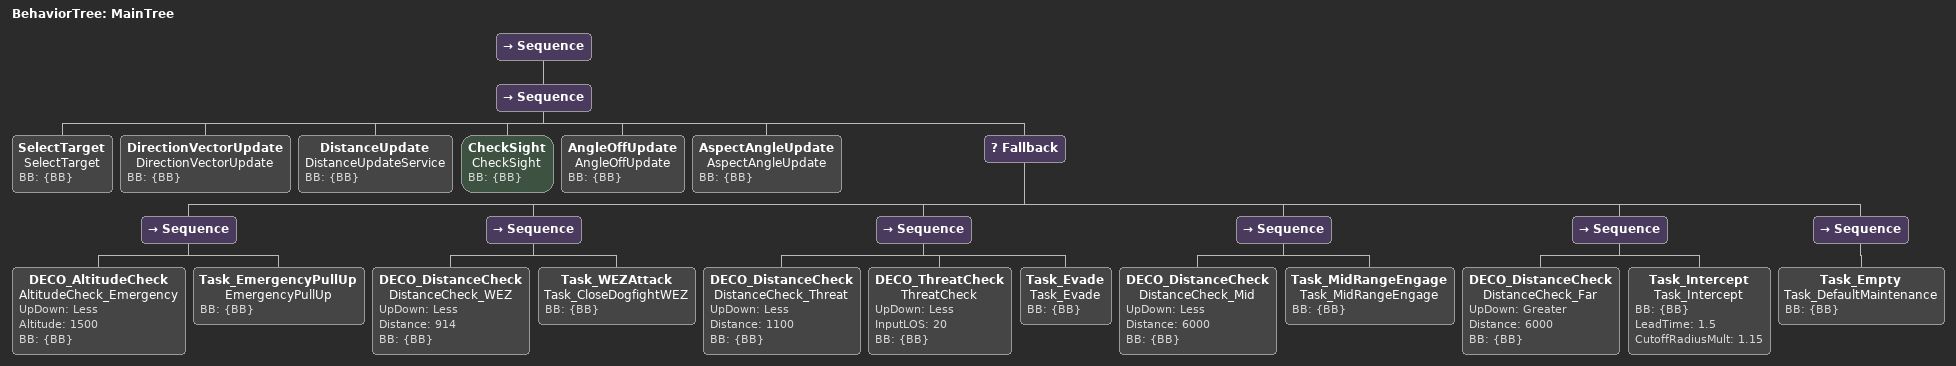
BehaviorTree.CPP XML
<root main_tree_to_execute = "MainTree">
  <BehaviorTree ID="MainTree">
    <Sequence>
      <!-- 1. 전술 정보 갱신 (Tactical Blackboard State Updates) -->
      <Sequence>
        <SelectTarget name="SelectTarget" BB="{BB}"/>
        <DirectionVectorUpdate name="DirectionVectorUpdate" BB="{BB}"/>
        <DistanceUpdate name="DistanceUpdateService" BB="{BB}"/>
        <CheckSight name="CheckSight" BB="{BB}"/>
        <AngleOffUpdate name="AngleOffUpdate" BB="{BB}"/>
        <AspectAngleUpdate name="AspectAngleUpdate" BB="{BB}"/>

        <!-- 2. 계층적 전술 판단 (Fallback Decision Tree) -->
        <Fallback>
          <Sequence>
            <DECO_AltitudeCheck name="AltitudeCheck_Emergency" UpDown="Less" Altitude="1500" BB="{BB}"/>
            <Task_EmergencyPullUp name="EmergencyPullUp" BB="{BB}"/>
          </Sequence>

          <!-- 2순위: WEZ 근거리 사격 조준 기동 (Distance <= 914m) -->
          <Sequence>
            <DECO_DistanceCheck name="DistanceCheck_WEZ" UpDown="Less" Distance="914" BB="{BB}"/>
            <Task_WEZAttack name="Task_CloseDogfightWEZ" BB="{BB}"/>
          </Sequence>

          <Sequence>
            <DECO_DistanceCheck name="DistanceCheck_Threat" UpDown="Less" Distance="1100" BB="{BB}"/>
            <DECO_ThreatCheck name="ThreatCheck" UpDown="Less" InputLOS="20" BB="{BB}"/>
            <Task_Evade name="Task_Evade" BB="{BB}"/>
          </Sequence>

          <Sequence>
            <DECO_DistanceCheck name="DistanceCheck_Mid" UpDown="Less" Distance="6000" BB="{BB}"/>
            <Task_MidRangeEngage name="Task_MidRangeEngage" BB="{BB}"/>
          </Sequence>

          <Sequence>
            <DECO_DistanceCheck name="DistanceCheck_Far" UpDown="Greater" Distance="6000" BB="{BB}"/>
            <Task_Intercept name="Task_Intercept" BB="{BB}" LeadTime="1.5" CutoffRadiusMult="1.15"/>
          </Sequence>

          <!-- 6순위: 기본 예외 보존 기동 -->
          <Sequence>
            <Task_Empty name="Task_DefaultMaintenance" BB="{BB}"/>
          </Sequence>
        </Fallback>
      </Sequence>
    </Sequence>
  </BehaviorTree>
</root>
